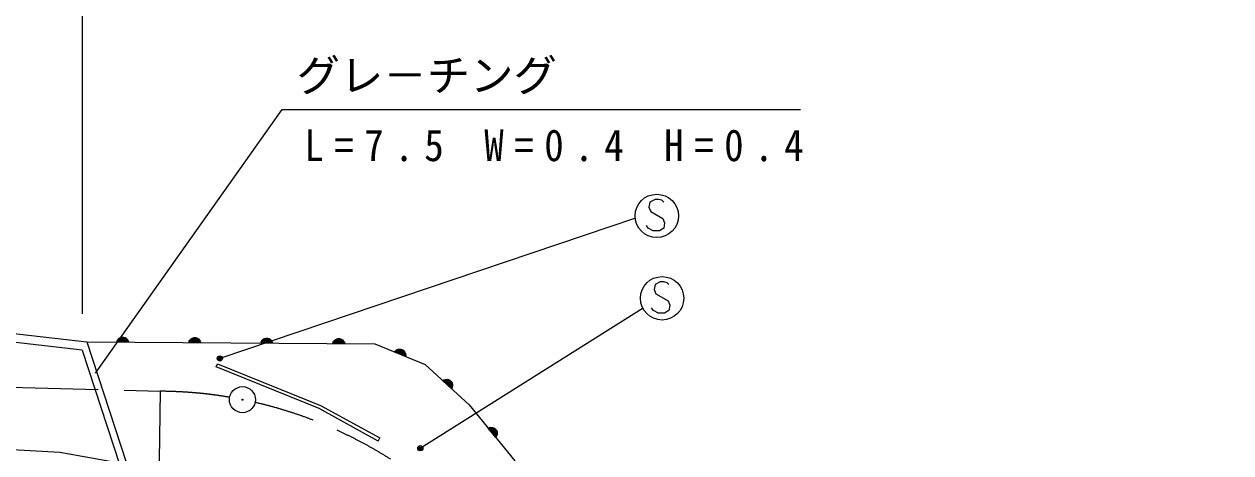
# Model space of a CAD drawing. Units: millimetres, scale not verified. Extents: x 40000 to 680000, y 20000 to 380000.
# Drawn here: x 254224 to 323767, y 294805 to 319502 of the extents above; entities that cross this region are included whole.
import ezdxf
from ezdxf.enums import TextEntityAlignment as Align

# ---------------------------------------------------------------- set-up
doc = ezdxf.new("R2010")
doc.units = ezdxf.units.MM
doc.header["$LTSCALE"] = 1000
doc.linetypes.add('CHAIN', pattern=[18.5, 12, -1.5, 3.5, -1.5])
for name, color, linetype, lineweight in [('M-BGD', 7, 'Continuous', 25), ('M-BMK', 2, 'CHAIN', 13), ('M-BMK-SRVR', 3, 'Continuous', 25), ('M-STR-HTXT', 7, 'Continuous', 13), ('M-STR-STRC', 7, 'Continuous', 25)]:
    doc.layers.add(name, color=color, linetype=linetype, lineweight=lineweight)
doc.styles.add('ＭＳ ゴシック', font='')
doc.styles.get('ＭＳ ゴシック').set_extended_font_data('MS Gothic')

msp = doc.modelspace()

# ---------------------------------------------------------------- linework, layer by layer
at = {"layer": 'M-BGD'}
for p, q in [((257829, 301192), (260100, 294276)), ((260226, 301217), (259582, 301221)), ((259597, 301263), (260213, 301259)), ((260199, 301301), (259611, 301305)), ((259653, 301347), (260157, 301343)), ((260115, 301386), (259695, 301389)), ((259766, 301430), (260046, 301428)), ((264377, 301188), (263733, 301192)), ((263747, 301234), (264363, 301230)), ((264349, 301272), (263761, 301276)), ((263803, 301318), (264307, 301314)), ((264266, 301357), (263846, 301360)), ((263916, 301401), (264196, 301399)), ((268527, 301159), (267883, 301163)), ((267897, 301205), (268513, 301201)), ((268499, 301243), (267911, 301247)), ((267954, 301289), (268458, 301285)), ((268416, 301328), (267996, 301331)), ((268066, 301372), (268346, 301370)), ((272677, 301130), (272033, 301134)), ((272047, 301176), (272663, 301172)), ((272650, 301214), (272062, 301218)), ((272104, 301260), (272608, 301256)), ((272566, 301299), (272146, 301302)), ((272217, 301343), (272497, 301341)), ((257563, 300719), (259720, 294151)), ((276197, 300401), (275600, 300644)), ((275629, 300678), (276199, 300446)), ((276202, 300490), (275658, 300712)), ((275713, 300735), (276179, 300544)), ((276156, 300599), (275767, 300758)), ((275848, 300770), (276107, 300665)), ((265293, 299757), (265369, 299942)), ((278865, 298549), (278390, 298984)), ((278429, 299005), (278883, 298589)), ((278901, 298630), (278468, 299027)), ((278527, 299029), (278899, 298689)), ((278896, 298749), (278586, 299032)), ((278666, 299016), (278873, 298827)), ((281466, 295817), (281094, 296272)), ((281153, 296266), (281471, 295876)), ((281477, 295935), (281212, 296260)), ((274634, 295487), (274730, 295662)), ((281418, 295742), (281011, 296241)), ((281052, 296256), (281442, 295779)), ((281289, 296232), (281466, 296016))]:
    msp.add_line(p, q, dxfattribs=at)
for points in [[(257563, 300719), (250557, 301522), (232567, 301823), (225387, 302050), (220009, 302504), (214095, 303262), (208546, 304476), (203325, 305837), (197732, 307500)], [(197880, 307978), (203460, 306319), (208663, 304962), (214181, 303755), (220062, 303001), (225416, 302549), (232579, 302323), (250590, 302021), (257829, 301192)], [(257829, 301192), (274430, 301076), (277335, 299892), (279864, 297579), (282500, 294351), (294964, 270036), (297373, 266181), (300204, 263471), (303938, 261483), (307311, 260519), (309901, 260098), (335929, 263230), (341138, 264254), (346739, 266302), (351377, 268952), (354750, 271301), (358573, 274674), (361524, 278287), (364234, 282142), (366402, 286177), (372968, 299543)], [(274634, 295487), (271218, 297355), (265293, 299757)], [(265369, 299942), (271304, 297536), (274730, 295662)], [(238138, 295871), (256278, 294848), (260678, 294058)]]:
    msp.add_lwpolyline(points, dxfattribs=at)
for points in [[(259554, 301180), (259583, 301263), (259625, 301333), (259696, 301403), (259766, 301444), (259850, 301471), (259962, 301471), (260046, 301442), (260116, 301400), (260185, 301329), (260227, 301259), (260254, 301175)], [(263704, 301151), (263733, 301234), (263775, 301304), (263846, 301374), (263916, 301415), (264000, 301443), (264112, 301442), (264196, 301413), (264266, 301371), (264335, 301300), (264377, 301230), (264404, 301146)], [(267855, 301122), (267883, 301205), (267926, 301275), (267996, 301345), (268066, 301386), (268151, 301414), (268263, 301413), (268346, 301384), (268416, 301342), (268486, 301271), (268527, 301201), (268554, 301117)], [(272005, 301093), (272033, 301176), (272076, 301246), (272146, 301316), (272217, 301357), (272301, 301385), (272413, 301384), (272497, 301355), (272566, 301313), (272636, 301242), (272677, 301172), (272705, 301088)], [(275558, 300616), (275616, 300683), (275681, 300732), (275773, 300771), (275853, 300783), (275942, 300777), (276045, 300735), (276113, 300677), (276162, 300612), (276200, 300521), (276212, 300440), (276207, 300352)], [(278341, 298972), (278419, 299015), (278497, 299038), (278596, 299042), (278676, 299026), (278757, 298990), (278839, 298915), (278882, 298837), (278906, 298759), (278910, 298660), (278894, 298580), (278858, 298499)], [(280961, 296236), (281043, 296267), (281124, 296279), (281223, 296269), (281299, 296241), (281374, 296194), (281445, 296107), (281477, 296024), (281488, 295944), (281478, 295845), (281451, 295768), (281403, 295694)]]:
    msp.add_lwpolyline(points, close=True, dxfattribs=at)
at = {"layer": 'M-BMK'}
msp.add_line((228007, 299306), (262059, 298353), dxfattribs=at)
for centre, radius, start, end in [((261905, 273354), 25000, 85.03101, 89.64697), ((262486, 278323), 20000, 81.2124, 85.45544), ((261905, 273354), 25000, 80.38574, 81.63672), ((261905, 273354), 25000, 26.57507, 77.03162)]:
    msp.add_arc(centre, radius, start, end, dxfattribs=at)
at = {"layer": 'M-BMK-SRVR'}
for radius in [750, 30]:
    msp.add_circle((266803, 297869), radius, dxfattribs=at)
at = {"layer": 'M-STR-HTXT'}
msp.add_line((257563, 343207), (257563, 302812), dxfattribs=at)
for points in [[(258343, 299402), (269089, 314585), (298958, 314585)], [(262059, 298353), (261698, 273180), (284264, 284538)]]:
    msp.add_lwpolyline(points, dxfattribs=at)
at = {"layer": 'M-STR-STRC'}
for p, q in [((289466, 308331), (265498, 300241)), ((277056, 295070), (289891, 303161))]:
    msp.add_line(p, q, dxfattribs=at)
for points in [[(291082, 309253), (290982, 309353), (290782, 309403), (290582, 309403), (290282, 309253), (290232, 308953), (290332, 308703), (291032, 308303), (291132, 308053), (291082, 307753), (290832, 307603), (290482, 307603), (290182, 307753), (290082, 307903)], [(291386, 304508), (291286, 304608), (291086, 304658), (290886, 304658), (290586, 304508), (290536, 304208), (290636, 303958), (291336, 303558), (291436, 303308), (291386, 303008), (291136, 302858), (290786, 302858), (290486, 303008), (290386, 303158)]]:
    msp.add_lwpolyline(points, dxfattribs=at)
for centre, radius in [((290682, 308453), 1250), ((290986, 303708), 1250), ((265498, 300241), 150), ((265498, 300241), 90), ((265498, 300241), 30), ((277056, 295070), 150), ((277056, 295070), 90), ((277056, 295070), 30)]:
    msp.add_circle(centre, radius, dxfattribs=at)

# ---------------------------------------------------------------- texts
at = {"layer": 'M-STR-HTXT', "style": 'ＭＳ ゴシック'}
msp.add_text('グレ－チング', height=1833, dxfattribs=at).set_placement((269923, 315085), align=Align.BOTTOM_LEFT)
at = {"layer": 'M-STR-HTXT', "insert": (270371, 311580), "char_height": 1833, "attachment_point": 7, "style": 'ＭＳ ゴシック'}
msp.add_mtext('\\T1.54;\\W0.9;L=7.5\\~W=0.4\\~H=0.4', dxfattribs=at)

doc.saveas('drawing.dxf')
